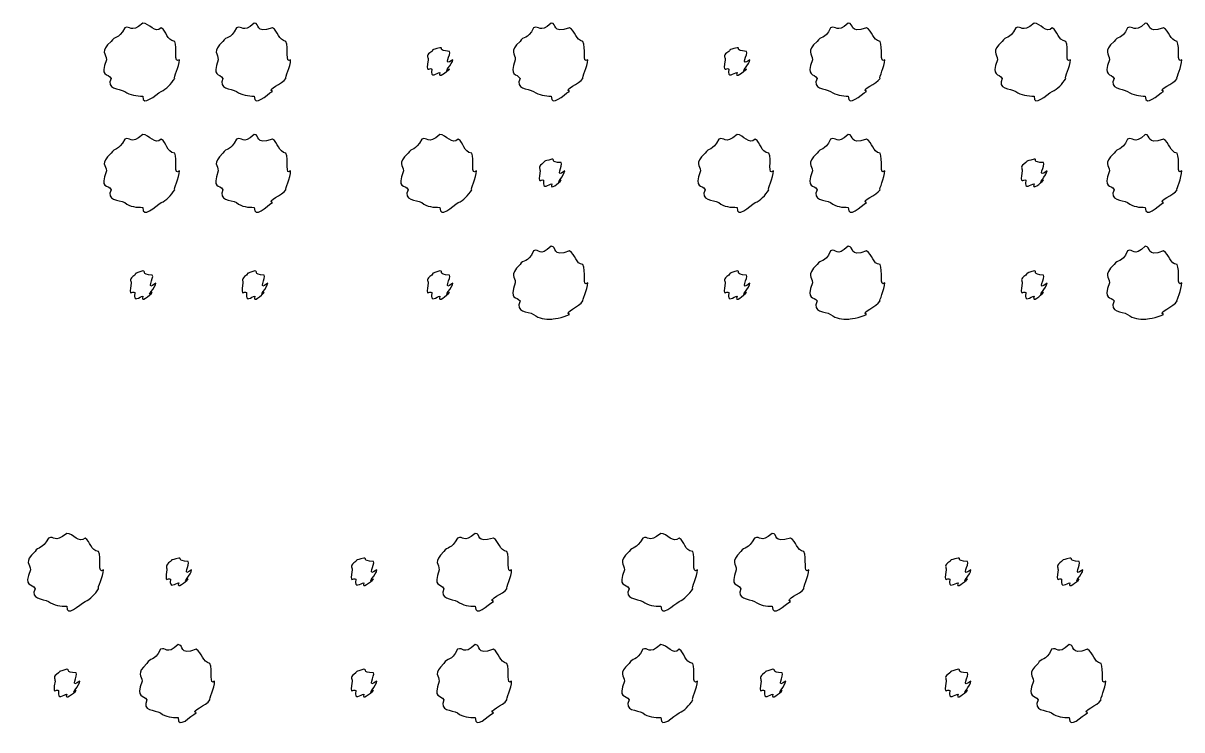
# Model space of a CAD drawing. Header units: millimetres. Extents: x -178 to -32, y 41 to 266.
# Drawn here: x -72.72 to -61.87, y 197.45 to 204.07 of the extents above; entities that cross this region are included whole.
import ezdxf

# ---------------------------------------------------------------- set-up
doc = ezdxf.new("R2010")
doc.units = ezdxf.units.MM
doc.layers.get('0').update_dxf_attribs({"linetype": 'CONTINUOUS'})

msp = doc.modelspace()

# ---------------------------------------------------------------- linework, layer by layer
at = {"color": 0}
for p, q in [((-71.6026, 204.068), (-71.6026, 204.068)), ((-70.5605, 204.068), (-70.5605, 204.068)), ((-67.7785, 204.068), (-67.7785, 204.068)), ((-64.9961, 204.068), (-64.9961, 204.068)), ((-63.2555, 204.068), (-63.2555, 204.068)), ((-62.2138, 204.068), (-62.2138, 204.068)), ((-68.8202, 203.837), (-68.8202, 203.837)), ((-66.0379, 203.837), (-66.0379, 203.837)), ((-71.6026, 203.026), (-71.6026, 203.026)), ((-70.5605, 203.026), (-70.5605, 203.026)), ((-68.8202, 203.026), (-68.8202, 203.026)), ((-66.0379, 203.026), (-66.0379, 203.026)), ((-64.9961, 203.026), (-64.9961, 203.026)), ((-62.2138, 203.026), (-62.2138, 203.026)), ((-67.7728, 202.795), (-67.7728, 202.795)), ((-63.2555, 202.795), (-63.2555, 202.795)), ((-67.7785, 201.979), (-67.7785, 201.979)), ((-64.9961, 201.979), (-64.9961, 201.979)), ((-62.2138, 201.979), (-62.2138, 201.979)), ((-71.6026, 201.748), (-71.6026, 201.748)), ((-70.5552, 201.748), (-70.5552, 201.748)), ((-68.8202, 201.748), (-68.8202, 201.748)), ((-66.0379, 201.748), (-66.0379, 201.748)), ((-63.2555, 201.748), (-63.2555, 201.748)), ((-72.3149, 199.289), (-72.3149, 199.289)), ((-68.4907, 199.289), (-68.4907, 199.289)), ((-66.7505, 199.289), (-66.7505, 199.289)), ((-65.7084, 199.289), (-65.7084, 199.289)), ((-71.2675, 199.058), (-71.2675, 199.058)), ((-69.5325, 199.058), (-69.5325, 199.058)), ((-63.9681, 199.058), (-63.9681, 199.058)), ((-62.9207, 199.058), (-62.9207, 199.058)), ((-71.2731, 198.247), (-71.2731, 198.247)), ((-68.4907, 198.247), (-68.4907, 198.247)), ((-66.7505, 198.247), (-66.7505, 198.247)), ((-62.9264, 198.247), (-62.9264, 198.247)), ((-72.3149, 198.016), (-72.3149, 198.016)), ((-69.5325, 198.016), (-69.5325, 198.016)), ((-65.7031, 198.016), (-65.7031, 198.016)), ((-63.9681, 198.016), (-63.9681, 198.016))]:
    msp.add_line(p, q, dxfattribs=at)
for points in [[(-71.7733, 204.024), (-71.8354, 203.908), (-71.8697, 203.952), (-71.9, 203.897)], [(-71.6026, 204.068), (-71.725, 203.966), (-71.7183, 204.053), (-71.7733, 204.024)], [(-71.4315, 204.024), (-71.4894, 203.966), (-71.5433, 204.068), (-71.6026, 204.068)], [(-71.3049, 203.897), (-71.3832, 203.908), (-71.3793, 203.994), (-71.4315, 204.024)], [(-70.7259, 204.024), (-70.7838, 203.908), (-70.8226, 203.952), (-70.8529, 203.897)], [(-70.5605, 204.068), (-70.6737, 203.966), (-70.6709, 204.053), (-70.7259, 204.024)], [(-70.3897, 204.024), (-70.5605, 203.966), (-70.5012, 204.068), (-70.5605, 204.068)], [(-70.2631, 203.897), (-70.3319, 203.908), (-70.3347, 203.994), (-70.3897, 204.024)], [(-67.9436, 204.024), (-68.0014, 203.908), (-68.0402, 203.952), (-68.0706, 203.897)], [(-67.7785, 204.068), (-67.8914, 203.966), (-67.8886, 204.053), (-67.9436, 204.024)], [(-67.6074, 204.024), (-67.7785, 203.966), (-67.7192, 204.068), (-67.7785, 204.068)], [(-67.4807, 203.897), (-67.5495, 203.908), (-67.5524, 203.994), (-67.6074, 204.024)], [(-65.1616, 204.024), (-65.2194, 203.908), (-65.2579, 203.952), (-65.2882, 203.897)], [(-64.9961, 204.068), (-65.109, 203.966), (-65.1062, 204.053), (-65.1616, 204.024)], [(-64.8254, 204.024), (-64.9961, 203.966), (-64.9369, 204.068), (-64.9961, 204.068)], [(-64.6984, 203.897), (-64.7675, 203.908), (-64.77, 203.994), (-64.8254, 204.024)], [(-63.4266, 204.024), (-63.4887, 203.908), (-63.5229, 203.952), (-63.5533, 203.897)], [(-63.2555, 204.068), (-63.3783, 203.966), (-63.3712, 204.053), (-63.4266, 204.024)], [(-63.0848, 204.024), (-63.1426, 203.966), (-63.1963, 204.068), (-63.2555, 204.068)], [(-62.9581, 203.897), (-63.0365, 203.908), (-63.0326, 203.994), (-63.0848, 204.024)], [(-62.3792, 204.024), (-62.4371, 203.908), (-62.4755, 203.952), (-62.5059, 203.897)], [(-62.2138, 204.068), (-62.327, 203.966), (-62.3242, 204.053), (-62.3792, 204.024)], [(-62.043, 204.024), (-62.2138, 203.966), (-62.1545, 204.068), (-62.2138, 204.068)], [(-61.916, 203.897), (-61.9852, 203.908), (-61.988, 203.994), (-62.043, 204.024)], [(-71.9, 203.897), (-72.0118, 203.798), (-71.9441, 203.784), (-71.9441, 203.726)], [(-71.2608, 203.726), (-71.3214, 203.679), (-71.2745, 203.842), (-71.3049, 203.897)], [(-70.8529, 203.897), (-70.9602, 203.798), (-70.897, 203.784), (-70.897, 203.726)], [(-70.219, 203.726), (-70.274, 203.679), (-70.2328, 203.842), (-70.2631, 203.897)], [(-68.8202, 203.837), (-68.9137, 203.812), (-68.8753, 203.825), (-68.8975, 203.804)], [(-68.732, 203.804), (-68.8478, 203.812), (-68.7828, 203.837), (-68.8202, 203.837)], [(-68.0706, 203.897), (-68.1778, 203.798), (-68.1147, 203.784), (-68.1147, 203.726)], [(-67.4366, 203.726), (-67.4917, 203.679), (-67.4504, 203.842), (-67.4807, 203.897)], [(-66.0379, 203.837), (-66.1317, 203.812), (-66.0929, 203.825), (-66.1151, 203.804)], [(-65.9497, 203.804), (-66.0654, 203.812), (-66.0008, 203.837), (-66.0379, 203.837)], [(-65.2882, 203.897), (-65.3958, 203.798), (-65.3323, 203.784), (-65.3323, 203.726)], [(-64.6543, 203.726), (-64.7093, 203.679), (-64.668, 203.842), (-64.6984, 203.897)], [(-63.5533, 203.897), (-63.6651, 203.798), (-63.5974, 203.784), (-63.5974, 203.726)], [(-62.914, 203.726), (-62.9744, 203.679), (-62.9278, 203.842), (-62.9581, 203.897)], [(-62.5059, 203.897), (-62.6135, 203.798), (-62.55, 203.784), (-62.55, 203.726)], [(-61.8719, 203.726), (-61.9273, 203.679), (-61.886, 203.842), (-61.916, 203.897)], [(-71.9441, 203.726), (-72.0118, 203.558), (-71.9289, 203.605), (-71.9, 203.55)], [(-71.3049, 203.55), (-71.3214, 203.558), (-71.2608, 203.663), (-71.2608, 203.726)], [(-70.897, 203.726), (-70.9602, 203.558), (-70.8819, 203.605), (-70.8529, 203.55)], [(-70.2631, 203.55), (-70.274, 203.558), (-70.219, 203.663), (-70.219, 203.726)], [(-68.8975, 203.804), (-68.9578, 203.768), (-68.9303, 203.755), (-68.9303, 203.726)], [(-68.9303, 203.726), (-68.9578, 203.585), (-68.9194, 203.66), (-68.8975, 203.638)], [(-68.6989, 203.726), (-68.8037, 203.65), (-68.7098, 203.781), (-68.732, 203.804)], [(-68.732, 203.638), (-68.8037, 203.585), (-68.6989, 203.689), (-68.6989, 203.726)], [(-68.1147, 203.726), (-68.1778, 203.558), (-68.0995, 203.605), (-68.0706, 203.55)], [(-67.4807, 203.55), (-67.4917, 203.558), (-67.4366, 203.663), (-67.4366, 203.726)], [(-66.1151, 203.804), (-66.1758, 203.768), (-66.1483, 203.755), (-66.1483, 203.726)], [(-66.1483, 203.726), (-66.1758, 203.585), (-66.137, 203.66), (-66.1151, 203.638)], [(-65.9165, 203.726), (-66.0213, 203.65), (-65.9278, 203.781), (-65.9497, 203.804)], [(-65.9497, 203.638), (-66.0213, 203.585), (-65.9165, 203.689), (-65.9165, 203.726)], [(-65.3323, 203.726), (-65.3958, 203.558), (-65.3172, 203.605), (-65.2882, 203.55)], [(-64.6984, 203.55), (-64.7093, 203.558), (-64.6543, 203.663), (-64.6543, 203.726)], [(-63.5974, 203.726), (-63.6651, 203.558), (-63.5822, 203.605), (-63.5533, 203.55)], [(-62.9581, 203.55), (-62.9744, 203.558), (-62.914, 203.663), (-62.914, 203.726)], [(-62.55, 203.726), (-62.6135, 203.558), (-62.5348, 203.605), (-62.5059, 203.55)], [(-61.916, 203.55), (-61.9273, 203.558), (-61.8719, 203.663), (-61.8719, 203.726)], [(-68.8975, 203.638), (-68.9137, 203.54), (-68.8492, 203.605), (-68.8202, 203.605)], [(-68.8202, 203.605), (-68.8478, 203.54), (-68.7539, 203.616), (-68.732, 203.638)], [(-66.1151, 203.638), (-66.1317, 203.54), (-66.0668, 203.605), (-66.0379, 203.605)], [(-66.0379, 203.605), (-66.0654, 203.54), (-65.9719, 203.616), (-65.9497, 203.638)], [(-71.9, 203.55), (-71.9526, 203.452), (-71.8284, 203.458), (-71.7733, 203.429)], [(-71.4315, 203.429), (-71.3832, 203.452), (-71.338, 203.498), (-71.3049, 203.55)], [(-70.8529, 203.55), (-70.9023, 203.452), (-70.781, 203.458), (-70.7259, 203.429)], [(-70.3897, 203.429), (-70.4504, 203.452), (-70.292, 203.498), (-70.2631, 203.55)], [(-68.0706, 203.55), (-68.12, 203.452), (-67.999, 203.458), (-67.9436, 203.429)], [(-67.6074, 203.429), (-67.6681, 203.452), (-67.5097, 203.498), (-67.4807, 203.55)], [(-65.2882, 203.55), (-65.338, 203.452), (-65.2166, 203.458), (-65.1616, 203.429)], [(-64.8254, 203.429), (-64.8857, 203.452), (-64.7273, 203.498), (-64.6984, 203.55)], [(-63.5533, 203.55), (-63.6058, 203.452), (-63.4817, 203.458), (-63.4266, 203.429)], [(-63.0848, 203.429), (-63.0365, 203.452), (-62.9909, 203.498), (-62.9581, 203.55)], [(-62.5059, 203.55), (-62.5556, 203.452), (-62.4343, 203.458), (-62.3792, 203.429)], [(-62.043, 203.429), (-62.1037, 203.452), (-61.9453, 203.498), (-61.916, 203.55)], [(-71.7733, 203.429), (-71.725, 203.393), (-71.6605, 203.385), (-71.6026, 203.385)], [(-71.6026, 203.385), (-71.6079, 203.276), (-71.4865, 203.399), (-71.4315, 203.429)], [(-70.7259, 203.429), (-70.6737, 203.393), (-70.6159, 203.385), (-70.5605, 203.385)], [(-70.5605, 203.385), (-70.5605, 203.276), (-70.4448, 203.399), (-70.3897, 203.429)], [(-67.9436, 203.429), (-67.8914, 203.393), (-67.8335, 203.385), (-67.7785, 203.385)], [(-67.7785, 203.385), (-67.7785, 203.276), (-67.6628, 203.399), (-67.6074, 203.429)], [(-65.1616, 203.429), (-65.109, 203.393), (-65.0512, 203.385), (-64.9961, 203.385)], [(-64.9961, 203.385), (-64.9961, 203.276), (-64.8804, 203.399), (-64.8254, 203.429)], [(-63.4266, 203.429), (-63.3783, 203.393), (-63.3134, 203.385), (-63.2555, 203.385)], [(-63.2555, 203.385), (-63.2612, 203.276), (-63.1398, 203.399), (-63.0848, 203.429)], [(-62.3792, 203.429), (-62.327, 203.393), (-62.2688, 203.385), (-62.2138, 203.385)], [(-62.2138, 203.385), (-62.2138, 203.276), (-62.0981, 203.399), (-62.043, 203.429)], [(-71.7733, 202.982), (-71.8354, 202.861), (-71.8697, 202.908), (-71.9, 202.85)], [(-71.6026, 203.026), (-71.725, 202.919), (-71.7183, 203.011), (-71.7733, 202.982)], [(-71.4315, 202.982), (-71.4894, 202.919), (-71.5433, 203.026), (-71.6026, 203.026)], [(-71.3049, 202.85), (-71.3832, 202.861), (-71.3793, 202.952), (-71.4315, 202.982)], [(-70.7259, 202.982), (-70.7838, 202.861), (-70.8226, 202.908), (-70.8529, 202.85)], [(-70.5605, 203.026), (-70.6737, 202.919), (-70.6709, 203.011), (-70.7259, 202.982)], [(-70.3897, 202.982), (-70.5605, 202.919), (-70.5012, 203.026), (-70.5605, 203.026)], [(-70.2631, 202.85), (-70.3319, 202.861), (-70.3347, 202.952), (-70.3897, 202.982)], [(-68.991, 202.982), (-69.0531, 202.861), (-69.0876, 202.908), (-69.118, 202.85)], [(-68.8202, 203.026), (-68.9427, 202.919), (-68.936, 203.011), (-68.991, 202.982)], [(-68.6491, 202.982), (-68.707, 202.919), (-68.761, 203.026), (-68.8202, 203.026)], [(-68.5225, 202.85), (-68.6012, 202.861), (-68.5969, 202.952), (-68.6491, 202.982)], [(-66.2086, 202.982), (-66.2707, 202.861), (-66.3053, 202.908), (-66.3356, 202.85)], [(-66.0379, 203.026), (-66.1607, 202.919), (-66.1536, 203.011), (-66.2086, 202.982)], [(-65.8671, 202.982), (-65.925, 202.919), (-65.9786, 203.026), (-66.0379, 203.026)], [(-65.7401, 202.85), (-65.8188, 202.861), (-65.8146, 202.952), (-65.8671, 202.982)], [(-65.1616, 202.982), (-65.2194, 202.861), (-65.2579, 202.908), (-65.2882, 202.85)], [(-64.9961, 203.026), (-65.109, 202.919), (-65.1062, 203.011), (-65.1616, 202.982)], [(-64.8254, 202.982), (-64.9961, 202.919), (-64.9369, 203.026), (-64.9961, 203.026)], [(-64.6984, 202.85), (-64.7675, 202.861), (-64.77, 202.952), (-64.8254, 202.982)], [(-62.3792, 202.982), (-62.4371, 202.861), (-62.4755, 202.908), (-62.5059, 202.85)], [(-62.2138, 203.026), (-62.327, 202.919), (-62.3242, 203.011), (-62.3792, 202.982)], [(-62.043, 202.982), (-62.2138, 202.919), (-62.1545, 203.026), (-62.2138, 203.026)], [(-61.916, 202.85), (-61.9852, 202.861), (-61.988, 202.952), (-62.043, 202.982)], [(-71.9, 202.85), (-72.0118, 202.747), (-71.9441, 202.74), (-71.9441, 202.685)], [(-71.2608, 202.685), (-71.3214, 202.63), (-71.2745, 202.795), (-71.3049, 202.85)], [(-70.8529, 202.85), (-70.9602, 202.747), (-70.897, 202.74), (-70.897, 202.685)], [(-70.219, 202.685), (-70.274, 202.63), (-70.2328, 202.795), (-70.2631, 202.85)], [(-69.118, 202.85), (-69.2295, 202.747), (-69.1621, 202.74), (-69.1621, 202.685)], [(-68.4784, 202.685), (-68.5391, 202.63), (-68.4922, 202.795), (-68.5225, 202.85)], [(-66.3356, 202.85), (-66.4471, 202.747), (-66.3797, 202.74), (-66.3797, 202.685)], [(-65.696, 202.685), (-65.7567, 202.63), (-65.7098, 202.795), (-65.7401, 202.85)], [(-65.2882, 202.85), (-65.3958, 202.747), (-65.3323, 202.74), (-65.3323, 202.685)], [(-64.6543, 202.685), (-64.7093, 202.63), (-64.668, 202.795), (-64.6984, 202.85)], [(-62.5059, 202.85), (-62.6135, 202.747), (-62.55, 202.74), (-62.55, 202.685)], [(-61.8719, 202.685), (-61.9273, 202.63), (-61.886, 202.795), (-61.916, 202.85)], [(-67.8501, 202.762), (-67.9065, 202.721), (-67.8833, 202.714), (-67.8833, 202.685)], [(-67.7728, 202.795), (-67.8624, 202.765), (-67.8279, 202.784), (-67.8501, 202.762)], [(-67.6847, 202.762), (-67.7961, 202.765), (-67.7358, 202.795), (-67.7728, 202.795)], [(-67.6515, 202.685), (-67.752, 202.603), (-67.6628, 202.74), (-67.6847, 202.762)], [(-63.3328, 202.762), (-63.3935, 202.721), (-63.3659, 202.714), (-63.3659, 202.685)], [(-63.2555, 202.795), (-63.3494, 202.765), (-63.3109, 202.784), (-63.3328, 202.762)], [(-63.1673, 202.762), (-63.283, 202.765), (-63.2185, 202.795), (-63.2555, 202.795)], [(-63.1345, 202.685), (-63.2389, 202.603), (-63.1455, 202.74), (-63.1673, 202.762)], [(-71.9441, 202.685), (-72.0118, 202.511), (-71.9289, 202.563), (-71.9, 202.508)], [(-71.3049, 202.508), (-71.3214, 202.511), (-71.2608, 202.621), (-71.2608, 202.685)], [(-70.897, 202.685), (-70.9602, 202.511), (-70.8819, 202.563), (-70.8529, 202.508)], [(-70.2631, 202.508), (-70.274, 202.511), (-70.219, 202.621), (-70.219, 202.685)], [(-69.1621, 202.685), (-69.2295, 202.511), (-69.1469, 202.563), (-69.118, 202.508)], [(-68.5225, 202.508), (-68.5391, 202.511), (-68.4784, 202.621), (-68.4784, 202.685)], [(-67.8833, 202.685), (-67.9065, 202.537), (-67.872, 202.619), (-67.8501, 202.596)], [(-67.6847, 202.596), (-67.752, 202.537), (-67.6515, 202.648), (-67.6515, 202.685)], [(-66.3797, 202.685), (-66.4471, 202.511), (-66.3646, 202.563), (-66.3356, 202.508)], [(-65.7401, 202.508), (-65.7567, 202.511), (-65.696, 202.621), (-65.696, 202.685)], [(-65.3323, 202.685), (-65.3958, 202.511), (-65.3172, 202.563), (-65.2882, 202.508)], [(-64.6984, 202.508), (-64.7093, 202.511), (-64.6543, 202.621), (-64.6543, 202.685)], [(-63.3659, 202.685), (-63.3935, 202.537), (-63.355, 202.619), (-63.3328, 202.596)], [(-63.1673, 202.596), (-63.2389, 202.537), (-63.1345, 202.648), (-63.1345, 202.685)], [(-62.55, 202.685), (-62.6135, 202.511), (-62.5348, 202.563), (-62.5059, 202.508)], [(-61.916, 202.508), (-61.9273, 202.511), (-61.8719, 202.621), (-61.8719, 202.685)], [(-71.9, 202.508), (-71.9526, 202.405), (-71.8284, 202.416), (-71.7733, 202.387)], [(-71.4315, 202.387), (-71.3832, 202.405), (-71.338, 202.456), (-71.3049, 202.508)], [(-70.8529, 202.508), (-70.9023, 202.405), (-70.781, 202.416), (-70.7259, 202.387)], [(-70.3897, 202.387), (-70.4504, 202.405), (-70.292, 202.456), (-70.2631, 202.508)], [(-69.118, 202.508), (-69.1702, 202.405), (-69.046, 202.416), (-68.991, 202.387)], [(-68.6491, 202.387), (-68.6012, 202.405), (-68.5557, 202.456), (-68.5225, 202.508)], [(-67.8501, 202.596), (-67.8624, 202.493), (-67.8018, 202.563), (-67.7728, 202.563)], [(-67.7728, 202.563), (-67.7961, 202.493), (-67.7069, 202.575), (-67.6847, 202.596)], [(-66.3356, 202.508), (-66.3878, 202.405), (-66.264, 202.416), (-66.2086, 202.387)], [(-65.8671, 202.387), (-65.8188, 202.405), (-65.7733, 202.456), (-65.7401, 202.508)], [(-65.2882, 202.508), (-65.338, 202.405), (-65.2166, 202.416), (-65.1616, 202.387)], [(-64.8254, 202.387), (-64.8857, 202.405), (-64.7273, 202.456), (-64.6984, 202.508)], [(-63.3328, 202.596), (-63.3494, 202.493), (-63.2845, 202.563), (-63.2555, 202.563)], [(-63.2555, 202.563), (-63.283, 202.493), (-63.1896, 202.575), (-63.1673, 202.596)], [(-62.5059, 202.508), (-62.5556, 202.405), (-62.4343, 202.416), (-62.3792, 202.387)], [(-62.043, 202.387), (-62.1037, 202.405), (-61.9453, 202.456), (-61.916, 202.508)], [(-71.7733, 202.387), (-71.725, 202.346), (-71.6605, 202.343), (-71.6026, 202.343)], [(-71.6026, 202.343), (-71.6079, 202.228), (-71.4865, 202.357), (-71.4315, 202.387)], [(-70.7259, 202.387), (-70.6737, 202.346), (-70.6159, 202.343), (-70.5605, 202.343)], [(-70.5605, 202.343), (-70.5605, 202.228), (-70.4448, 202.357), (-70.3897, 202.387)], [(-68.991, 202.387), (-68.9427, 202.346), (-68.8781, 202.343), (-68.8202, 202.343)], [(-68.8202, 202.343), (-68.8255, 202.228), (-68.7045, 202.357), (-68.6491, 202.387)], [(-66.2086, 202.387), (-66.1607, 202.346), (-66.0957, 202.343), (-66.0379, 202.343)], [(-66.0379, 202.343), (-66.0435, 202.228), (-65.9222, 202.357), (-65.8671, 202.387)], [(-65.1616, 202.387), (-65.109, 202.346), (-65.0512, 202.343), (-64.9961, 202.343)], [(-64.9961, 202.343), (-64.9961, 202.228), (-64.8804, 202.357), (-64.8254, 202.387)], [(-62.3792, 202.387), (-62.327, 202.346), (-62.2688, 202.343), (-62.2138, 202.343)], [(-62.2138, 202.343), (-62.2138, 202.228), (-62.0981, 202.357), (-62.043, 202.387)], [(-67.7785, 201.979), (-67.8914, 201.869), (-67.8886, 201.964), (-67.9436, 201.935)], [(-67.6074, 201.935), (-67.7785, 201.869), (-67.7192, 201.979), (-67.7785, 201.979)], [(-64.9961, 201.979), (-65.109, 201.869), (-65.1062, 201.964), (-65.1616, 201.935)], [(-64.8254, 201.935), (-64.9961, 201.869), (-64.9369, 201.979), (-64.9961, 201.979)], [(-62.2138, 201.979), (-62.327, 201.869), (-62.3242, 201.964), (-62.3792, 201.935)], [(-62.043, 201.935), (-62.2138, 201.869), (-62.1545, 201.979), (-62.2138, 201.979)], [(-67.9436, 201.935), (-68.0014, 201.81), (-68.0402, 201.863), (-68.0706, 201.808)], [(-67.4807, 201.808), (-67.5495, 201.81), (-67.5524, 201.905), (-67.6074, 201.935)], [(-65.1616, 201.935), (-65.2194, 201.81), (-65.2579, 201.863), (-65.2882, 201.808)], [(-64.6984, 201.808), (-64.7675, 201.81), (-64.77, 201.905), (-64.8254, 201.935)], [(-62.3792, 201.935), (-62.4371, 201.81), (-62.4755, 201.863), (-62.5059, 201.808)], [(-61.916, 201.808), (-61.9852, 201.81), (-61.988, 201.905), (-62.043, 201.935)], [(-71.6026, 201.748), (-71.6961, 201.714), (-71.6576, 201.734), (-71.6795, 201.709)], [(-71.5144, 201.709), (-71.6301, 201.714), (-71.5652, 201.748), (-71.6026, 201.748)], [(-70.5552, 201.748), (-70.6448, 201.714), (-70.6102, 201.734), (-70.6325, 201.709)], [(-70.467, 201.709), (-70.5785, 201.714), (-70.5178, 201.748), (-70.5552, 201.748)], [(-68.8202, 201.748), (-68.9137, 201.714), (-68.8753, 201.734), (-68.8975, 201.709)], [(-68.732, 201.709), (-68.8478, 201.714), (-68.7828, 201.748), (-68.8202, 201.748)], [(-68.0706, 201.808), (-68.1778, 201.699), (-68.1147, 201.695), (-68.1147, 201.637)], [(-67.4366, 201.637), (-67.4917, 201.582), (-67.4504, 201.753), (-67.4807, 201.808)], [(-66.0379, 201.748), (-66.1317, 201.714), (-66.0929, 201.734), (-66.1151, 201.709)], [(-65.9497, 201.709), (-66.0654, 201.714), (-66.0008, 201.748), (-66.0379, 201.748)], [(-65.2882, 201.808), (-65.3958, 201.699), (-65.3323, 201.695), (-65.3323, 201.637)], [(-64.6543, 201.637), (-64.7093, 201.582), (-64.668, 201.753), (-64.6984, 201.808)], [(-63.2555, 201.748), (-63.3494, 201.714), (-63.3109, 201.734), (-63.3328, 201.709)], [(-63.1673, 201.709), (-63.283, 201.714), (-63.2185, 201.748), (-63.2555, 201.748)], [(-62.5059, 201.808), (-62.6135, 201.699), (-62.55, 201.695), (-62.55, 201.637)], [(-61.8719, 201.637), (-61.9273, 201.582), (-61.886, 201.753), (-61.916, 201.808)], [(-71.6795, 201.709), (-71.7402, 201.666), (-71.7127, 201.661), (-71.7127, 201.632)], [(-71.4812, 201.632), (-71.586, 201.549), (-71.4922, 201.687), (-71.5144, 201.709)], [(-70.6325, 201.709), (-70.6889, 201.666), (-70.6653, 201.661), (-70.6653, 201.632)], [(-70.4338, 201.632), (-70.5344, 201.549), (-70.4448, 201.687), (-70.467, 201.709)], [(-68.8975, 201.709), (-68.9578, 201.666), (-68.9303, 201.661), (-68.9303, 201.632)], [(-68.6989, 201.632), (-68.8037, 201.549), (-68.7098, 201.687), (-68.732, 201.709)], [(-68.1147, 201.637), (-68.1778, 201.461), (-68.0995, 201.517), (-68.0706, 201.466)], [(-67.4807, 201.466), (-67.4917, 201.461), (-67.4366, 201.574), (-67.4366, 201.637)], [(-66.1151, 201.709), (-66.1758, 201.666), (-66.1483, 201.661), (-66.1483, 201.632)], [(-65.9165, 201.632), (-66.0213, 201.549), (-65.9278, 201.687), (-65.9497, 201.709)], [(-65.3323, 201.637), (-65.3958, 201.461), (-65.3172, 201.517), (-65.2882, 201.466)], [(-64.6984, 201.466), (-64.7093, 201.461), (-64.6543, 201.574), (-64.6543, 201.637)], [(-63.3328, 201.709), (-63.3935, 201.666), (-63.3659, 201.661), (-63.3659, 201.632)], [(-63.1345, 201.632), (-63.2389, 201.549), (-63.1455, 201.687), (-63.1673, 201.709)], [(-62.55, 201.637), (-62.6135, 201.461), (-62.5348, 201.517), (-62.5059, 201.466)], [(-61.916, 201.466), (-61.9273, 201.461), (-61.8719, 201.574), (-61.8719, 201.637)], [(-71.7127, 201.632), (-71.7402, 201.486), (-71.7017, 201.568), (-71.6795, 201.544)], [(-71.6795, 201.544), (-71.6961, 201.439), (-71.6315, 201.511), (-71.6026, 201.511)], [(-71.6026, 201.511), (-71.6301, 201.439), (-71.5363, 201.521), (-71.5144, 201.544)], [(-71.5144, 201.544), (-71.586, 201.486), (-71.4812, 201.599), (-71.4812, 201.632)], [(-70.6653, 201.632), (-70.6889, 201.486), (-70.6543, 201.568), (-70.6325, 201.544)], [(-70.6325, 201.544), (-70.6448, 201.439), (-70.5841, 201.511), (-70.5552, 201.511)], [(-70.5552, 201.511), (-70.5785, 201.439), (-70.4889, 201.521), (-70.467, 201.544)], [(-70.467, 201.544), (-70.5344, 201.486), (-70.4338, 201.599), (-70.4338, 201.632)], [(-68.9303, 201.632), (-68.9578, 201.486), (-68.9194, 201.568), (-68.8975, 201.544)], [(-68.8975, 201.544), (-68.9137, 201.439), (-68.8492, 201.511), (-68.8202, 201.511)], [(-68.8202, 201.511), (-68.8478, 201.439), (-68.7539, 201.521), (-68.732, 201.544)], [(-68.732, 201.544), (-68.8037, 201.486), (-68.6989, 201.599), (-68.6989, 201.632)], [(-66.1483, 201.632), (-66.1758, 201.486), (-66.137, 201.568), (-66.1151, 201.544)], [(-66.1151, 201.544), (-66.1317, 201.439), (-66.0668, 201.511), (-66.0379, 201.511)], [(-66.0379, 201.511), (-66.0654, 201.439), (-65.9719, 201.521), (-65.9497, 201.544)], [(-65.9497, 201.544), (-66.0213, 201.486), (-65.9165, 201.599), (-65.9165, 201.632)], [(-63.3659, 201.632), (-63.3935, 201.486), (-63.355, 201.568), (-63.3328, 201.544)], [(-63.3328, 201.544), (-63.3494, 201.439), (-63.2845, 201.511), (-63.2555, 201.511)], [(-63.2555, 201.511), (-63.283, 201.439), (-63.1896, 201.521), (-63.1673, 201.544)], [(-63.1673, 201.544), (-63.2389, 201.486), (-63.1345, 201.599), (-63.1345, 201.632)], [(-68.0706, 201.466), (-68.12, 201.357), (-67.999, 201.373), (-67.9436, 201.34)], [(-67.6074, 201.34), (-67.6681, 201.357), (-67.5097, 201.414), (-67.4807, 201.466)], [(-65.2882, 201.466), (-65.338, 201.357), (-65.2166, 201.373), (-65.1616, 201.34)], [(-64.8254, 201.34), (-64.8857, 201.357), (-64.7273, 201.414), (-64.6984, 201.466)], [(-62.5059, 201.466), (-62.5556, 201.357), (-62.4343, 201.373), (-62.3792, 201.34)], [(-62.043, 201.34), (-62.1037, 201.357), (-61.9453, 201.414), (-61.916, 201.466)], [(-67.9436, 201.34), (-67.8914, 201.296), (-67.8335, 201.296), (-67.7785, 201.296)], [(-67.7785, 201.296), (-67.7785, 201.296), (-67.6628, 201.309), (-67.6074, 201.34)], [(-65.1616, 201.34), (-65.109, 201.296), (-65.0512, 201.296), (-64.9961, 201.296)], [(-64.9961, 201.296), (-64.9961, 201.296), (-64.8804, 201.309), (-64.8254, 201.34)], [(-62.3792, 201.34), (-62.327, 201.296), (-62.2688, 201.296), (-62.2138, 201.296)], [(-62.2138, 201.296), (-62.2138, 201.296), (-62.0981, 201.309), (-62.043, 201.34)], [(-72.3149, 199.289), (-72.4376, 199.187), (-72.4306, 199.274), (-72.4856, 199.245)], [(-72.1441, 199.245), (-72.202, 199.187), (-72.2556, 199.289), (-72.3149, 199.289)], [(-68.4907, 199.289), (-68.604, 199.187), (-68.6012, 199.274), (-68.6562, 199.245)], [(-68.32, 199.245), (-68.4907, 199.187), (-68.4315, 199.289), (-68.4907, 199.289)], [(-66.7505, 199.289), (-66.8729, 199.187), (-66.8662, 199.274), (-66.9212, 199.245)], [(-66.5794, 199.245), (-66.6373, 199.187), (-66.6912, 199.289), (-66.7505, 199.289)], [(-65.7084, 199.289), (-65.8216, 199.187), (-65.8188, 199.274), (-65.8738, 199.245)], [(-65.5376, 199.245), (-65.7084, 199.187), (-65.6495, 199.289), (-65.7084, 199.289)], [(-72.4856, 199.245), (-72.5477, 199.129), (-72.5823, 199.173), (-72.6126, 199.118)], [(-72.0171, 199.118), (-72.0958, 199.129), (-72.0916, 199.215), (-72.1441, 199.245)], [(-68.6562, 199.245), (-68.7141, 199.129), (-68.7525, 199.173), (-68.7828, 199.118)], [(-68.193, 199.118), (-68.2621, 199.129), (-68.265, 199.215), (-68.32, 199.245)], [(-66.9212, 199.245), (-66.9833, 199.129), (-67.0175, 199.173), (-67.0479, 199.118)], [(-66.4527, 199.118), (-66.5314, 199.129), (-66.5272, 199.215), (-66.5794, 199.245)], [(-65.8738, 199.245), (-65.9317, 199.129), (-65.9705, 199.173), (-66.0008, 199.118)], [(-65.411, 199.118), (-65.4798, 199.129), (-65.4826, 199.215), (-65.5376, 199.245)], [(-72.6126, 199.118), (-72.7241, 199.019), (-72.6567, 199.005), (-72.6567, 198.947)], [(-71.973, 198.947), (-72.0337, 198.901), (-71.9868, 199.063), (-72.0171, 199.118)], [(-71.2675, 199.058), (-71.3571, 199.033), (-71.3228, 199.047), (-71.3447, 199.025)], [(-71.1793, 199.025), (-71.2911, 199.033), (-71.2304, 199.058), (-71.2675, 199.058)], [(-69.5325, 199.058), (-69.6263, 199.033), (-69.5879, 199.047), (-69.6098, 199.025)], [(-69.4443, 199.025), (-69.56, 199.033), (-69.4955, 199.058), (-69.5325, 199.058)], [(-68.7828, 199.118), (-68.8904, 199.019), (-68.8269, 199.005), (-68.8269, 198.947)], [(-68.1489, 198.947), (-68.2043, 198.901), (-68.163, 199.063), (-68.193, 199.118)], [(-67.0479, 199.118), (-67.1597, 199.019), (-67.092, 199.005), (-67.092, 198.947)], [(-66.4087, 198.947), (-66.4693, 198.901), (-66.4224, 199.063), (-66.4527, 199.118)], [(-66.0008, 199.118), (-66.1081, 199.019), (-66.0449, 199.005), (-66.0449, 198.947)], [(-65.3669, 198.947), (-65.4219, 198.901), (-65.3807, 199.063), (-65.411, 199.118)], [(-63.9681, 199.058), (-64.062, 199.033), (-64.0232, 199.047), (-64.0454, 199.025)], [(-63.8799, 199.025), (-63.9957, 199.033), (-63.9307, 199.058), (-63.9681, 199.058)], [(-62.9207, 199.058), (-63.0103, 199.033), (-62.9758, 199.047), (-62.998, 199.025)], [(-62.8325, 199.025), (-62.9444, 199.033), (-62.8837, 199.058), (-62.9207, 199.058)], [(-72.6567, 198.947), (-72.7241, 198.779), (-72.6415, 198.826), (-72.6126, 198.771)], [(-72.0171, 198.771), (-72.0337, 198.779), (-71.973, 198.884), (-71.973, 198.947)], [(-71.3447, 199.025), (-71.4012, 198.989), (-71.3779, 198.976), (-71.3779, 198.947)], [(-71.3779, 198.947), (-71.4012, 198.805), (-71.3669, 198.881), (-71.3447, 198.859)], [(-71.1465, 198.947), (-71.247, 198.871), (-71.1574, 199.003), (-71.1793, 199.025)], [(-71.1793, 198.859), (-71.247, 198.805), (-71.1465, 198.91), (-71.1465, 198.947)], [(-69.6098, 199.025), (-69.6704, 198.989), (-69.6429, 198.976), (-69.6429, 198.947)], [(-69.6429, 198.947), (-69.6704, 198.805), (-69.632, 198.881), (-69.6098, 198.859)], [(-69.4115, 198.947), (-69.5159, 198.871), (-69.4224, 199.003), (-69.4443, 199.025)], [(-69.4443, 198.859), (-69.5159, 198.805), (-69.4115, 198.91), (-69.4115, 198.947)], [(-68.8269, 198.947), (-68.8904, 198.779), (-68.8118, 198.826), (-68.7828, 198.771)], [(-68.193, 198.771), (-68.2043, 198.779), (-68.1489, 198.884), (-68.1489, 198.947)], [(-67.092, 198.947), (-67.1597, 198.779), (-67.0768, 198.826), (-67.0479, 198.771)], [(-66.4527, 198.771), (-66.4693, 198.779), (-66.4087, 198.884), (-66.4087, 198.947)], [(-66.0449, 198.947), (-66.1081, 198.779), (-66.0298, 198.826), (-66.0008, 198.771)], [(-65.411, 198.771), (-65.4219, 198.779), (-65.3669, 198.884), (-65.3669, 198.947)], [(-64.0454, 199.025), (-64.1061, 198.989), (-64.0782, 198.976), (-64.0782, 198.947)], [(-64.0782, 198.947), (-64.1061, 198.805), (-64.0673, 198.881), (-64.0454, 198.859)], [(-63.8468, 198.947), (-63.9516, 198.871), (-63.8577, 199.003), (-63.8799, 199.025)], [(-63.8799, 198.859), (-63.9516, 198.805), (-63.8468, 198.91), (-63.8468, 198.947)], [(-62.998, 199.025), (-63.0544, 198.989), (-63.0312, 198.976), (-63.0312, 198.947)], [(-63.0312, 198.947), (-63.0544, 198.805), (-63.0199, 198.881), (-62.998, 198.859)], [(-62.7994, 198.947), (-62.9003, 198.871), (-62.8107, 199.003), (-62.8325, 199.025)], [(-62.8325, 198.859), (-62.9003, 198.805), (-62.7994, 198.91), (-62.7994, 198.947)], [(-71.3447, 198.859), (-71.3571, 198.761), (-71.2964, 198.826), (-71.2675, 198.826)], [(-71.2675, 198.826), (-71.2911, 198.761), (-71.2015, 198.837), (-71.1793, 198.859)], [(-69.6098, 198.859), (-69.6263, 198.761), (-69.5614, 198.826), (-69.5325, 198.826)], [(-69.5325, 198.826), (-69.56, 198.761), (-69.4665, 198.837), (-69.4443, 198.859)], [(-64.0454, 198.859), (-64.062, 198.761), (-63.9971, 198.826), (-63.9681, 198.826)], [(-63.9681, 198.826), (-63.9957, 198.761), (-63.9018, 198.837), (-63.8799, 198.859)], [(-62.998, 198.859), (-63.0103, 198.761), (-62.9497, 198.826), (-62.9207, 198.826)], [(-62.9207, 198.826), (-62.9444, 198.761), (-62.8548, 198.837), (-62.8325, 198.859)], [(-72.6126, 198.771), (-72.6648, 198.673), (-72.541, 198.679), (-72.4856, 198.65)], [(-72.1441, 198.65), (-72.0958, 198.673), (-72.0503, 198.719), (-72.0171, 198.771)], [(-68.7828, 198.771), (-68.8326, 198.673), (-68.7112, 198.679), (-68.6562, 198.65)], [(-68.32, 198.65), (-68.3807, 198.673), (-68.2219, 198.719), (-68.193, 198.771)], [(-67.0479, 198.771), (-67.1004, 198.673), (-66.9763, 198.679), (-66.9212, 198.65)], [(-66.5794, 198.65), (-66.5314, 198.673), (-66.4859, 198.719), (-66.4527, 198.771)], [(-66.0008, 198.771), (-66.0502, 198.673), (-65.9289, 198.679), (-65.8738, 198.65)], [(-65.5376, 198.65), (-65.5983, 198.673), (-65.4399, 198.719), (-65.411, 198.771)], [(-72.4856, 198.65), (-72.4376, 198.614), (-72.3727, 198.606), (-72.3149, 198.606)], [(-72.3149, 198.606), (-72.3205, 198.497), (-72.1991, 198.62), (-72.1441, 198.65)], [(-68.6562, 198.65), (-68.604, 198.614), (-68.5458, 198.606), (-68.4907, 198.606)], [(-68.4907, 198.606), (-68.4907, 198.497), (-68.375, 198.62), (-68.32, 198.65)], [(-66.9212, 198.65), (-66.8729, 198.614), (-66.8084, 198.606), (-66.7505, 198.606)], [(-66.7505, 198.606), (-66.7558, 198.497), (-66.6344, 198.62), (-66.5794, 198.65)], [(-65.8738, 198.65), (-65.8216, 198.614), (-65.7638, 198.606), (-65.7084, 198.606)], [(-65.7084, 198.606), (-65.7084, 198.497), (-65.5927, 198.62), (-65.5376, 198.65)], [(-71.4386, 198.203), (-71.4964, 198.082), (-71.5349, 198.129), (-71.5652, 198.071)], [(-71.2731, 198.247), (-71.386, 198.14), (-71.3832, 198.232), (-71.4386, 198.203)], [(-71.1024, 198.203), (-71.2731, 198.14), (-71.2138, 198.247), (-71.2731, 198.247)], [(-70.9754, 198.071), (-71.0442, 198.082), (-71.047, 198.173), (-71.1024, 198.203)], [(-68.6562, 198.203), (-68.7141, 198.082), (-68.7525, 198.129), (-68.7828, 198.071)], [(-68.4907, 198.247), (-68.604, 198.14), (-68.6012, 198.232), (-68.6562, 198.203)], [(-68.32, 198.203), (-68.4907, 198.14), (-68.4315, 198.247), (-68.4907, 198.247)], [(-68.193, 198.071), (-68.2621, 198.082), (-68.265, 198.173), (-68.32, 198.203)], [(-66.9212, 198.203), (-66.9833, 198.082), (-67.0175, 198.129), (-67.0479, 198.071)], [(-66.7505, 198.247), (-66.8729, 198.14), (-66.8662, 198.232), (-66.9212, 198.203)], [(-66.5794, 198.203), (-66.6373, 198.14), (-66.6912, 198.247), (-66.7505, 198.247)], [(-66.4527, 198.071), (-66.5314, 198.082), (-66.5272, 198.173), (-66.5794, 198.203)], [(-63.0918, 198.203), (-63.1497, 198.082), (-63.1881, 198.129), (-63.2185, 198.071)], [(-62.9264, 198.247), (-63.0393, 198.14), (-63.0365, 198.232), (-63.0918, 198.203)], [(-62.7553, 198.203), (-62.9264, 198.14), (-62.8671, 198.247), (-62.9264, 198.247)], [(-62.6286, 198.071), (-62.6974, 198.082), (-62.7003, 198.173), (-62.7553, 198.203)], [(-71.5652, 198.071), (-71.6728, 197.968), (-71.6093, 197.961), (-71.6093, 197.906)], [(-70.9313, 197.906), (-70.9863, 197.85), (-70.945, 198.016), (-70.9754, 198.071)], [(-68.7828, 198.071), (-68.8904, 197.968), (-68.8269, 197.961), (-68.8269, 197.906)], [(-68.1489, 197.906), (-68.2043, 197.85), (-68.163, 198.016), (-68.193, 198.071)], [(-67.0479, 198.071), (-67.1597, 197.968), (-67.092, 197.961), (-67.092, 197.906)], [(-66.4087, 197.906), (-66.4693, 197.85), (-66.4224, 198.016), (-66.4527, 198.071)], [(-63.2185, 198.071), (-63.3261, 197.968), (-63.2626, 197.961), (-63.2626, 197.906)], [(-62.5845, 197.906), (-62.6396, 197.85), (-62.5983, 198.016), (-62.6286, 198.071)], [(-72.3921, 197.983), (-72.4528, 197.941), (-72.4253, 197.934), (-72.4253, 197.906)], [(-72.3149, 198.016), (-72.4087, 197.986), (-72.3699, 198.005), (-72.3921, 197.983)], [(-72.2267, 197.983), (-72.3424, 197.986), (-72.2778, 198.016), (-72.3149, 198.016)], [(-72.1935, 197.906), (-72.2983, 197.824), (-72.2048, 197.961), (-72.2267, 197.983)], [(-69.6098, 197.983), (-69.6704, 197.941), (-69.6429, 197.934), (-69.6429, 197.906)], [(-69.5325, 198.016), (-69.6263, 197.986), (-69.5879, 198.005), (-69.6098, 197.983)], [(-69.4443, 197.983), (-69.56, 197.986), (-69.4955, 198.016), (-69.5325, 198.016)], [(-69.4115, 197.906), (-69.5159, 197.824), (-69.4224, 197.961), (-69.4443, 197.983)], [(-65.7804, 197.983), (-65.8368, 197.941), (-65.8132, 197.934), (-65.8132, 197.906)], [(-65.7031, 198.016), (-65.7927, 197.986), (-65.7581, 198.005), (-65.7804, 197.983)], [(-65.6149, 197.983), (-65.7264, 197.986), (-65.6657, 198.016), (-65.7031, 198.016)], [(-65.5817, 197.906), (-65.6823, 197.824), (-65.5927, 197.961), (-65.6149, 197.983)], [(-64.0454, 197.983), (-64.1061, 197.941), (-64.0782, 197.934), (-64.0782, 197.906)], [(-63.9681, 198.016), (-64.062, 197.986), (-64.0232, 198.005), (-64.0454, 197.983)], [(-63.8799, 197.983), (-63.9957, 197.986), (-63.9307, 198.016), (-63.9681, 198.016)], [(-63.8468, 197.906), (-63.9516, 197.824), (-63.8577, 197.961), (-63.8799, 197.983)], [(-72.4253, 197.906), (-72.4528, 197.758), (-72.414, 197.84), (-72.3921, 197.817)], [(-72.2267, 197.817), (-72.2983, 197.758), (-72.1935, 197.868), (-72.1935, 197.906)], [(-71.6093, 197.906), (-71.6728, 197.732), (-71.5941, 197.784), (-71.5652, 197.729)], [(-70.9754, 197.729), (-70.9863, 197.732), (-70.9313, 197.842), (-70.9313, 197.906)], [(-69.6429, 197.906), (-69.6704, 197.758), (-69.632, 197.84), (-69.6098, 197.817)], [(-69.4443, 197.817), (-69.5159, 197.758), (-69.4115, 197.868), (-69.4115, 197.906)], [(-68.8269, 197.906), (-68.8904, 197.732), (-68.8118, 197.784), (-68.7828, 197.729)], [(-68.193, 197.729), (-68.2043, 197.732), (-68.1489, 197.842), (-68.1489, 197.906)], [(-67.092, 197.906), (-67.1597, 197.732), (-67.0768, 197.784), (-67.0479, 197.729)], [(-66.4527, 197.729), (-66.4693, 197.732), (-66.4087, 197.842), (-66.4087, 197.906)], [(-65.8132, 197.906), (-65.8368, 197.758), (-65.8022, 197.84), (-65.7804, 197.817)], [(-65.6149, 197.817), (-65.6823, 197.758), (-65.5817, 197.868), (-65.5817, 197.906)], [(-64.0782, 197.906), (-64.1061, 197.758), (-64.0673, 197.84), (-64.0454, 197.817)], [(-63.8799, 197.817), (-63.9516, 197.758), (-63.8468, 197.868), (-63.8468, 197.906)], [(-63.2626, 197.906), (-63.3261, 197.732), (-63.2474, 197.784), (-63.2185, 197.729)], [(-62.6286, 197.729), (-62.6396, 197.732), (-62.5845, 197.842), (-62.5845, 197.906)], [(-72.3921, 197.817), (-72.4087, 197.714), (-72.3438, 197.784), (-72.3149, 197.784)], [(-72.3149, 197.784), (-72.3424, 197.714), (-72.2489, 197.795), (-72.2267, 197.817)], [(-71.5652, 197.729), (-71.6149, 197.626), (-71.4936, 197.637), (-71.4386, 197.608)], [(-71.1024, 197.608), (-71.1627, 197.626), (-71.0043, 197.677), (-70.9754, 197.729)], [(-69.6098, 197.817), (-69.6263, 197.714), (-69.5614, 197.784), (-69.5325, 197.784)], [(-69.5325, 197.784), (-69.56, 197.714), (-69.4665, 197.795), (-69.4443, 197.817)], [(-68.7828, 197.729), (-68.8326, 197.626), (-68.7112, 197.637), (-68.6562, 197.608)], [(-68.32, 197.608), (-68.3807, 197.626), (-68.2219, 197.677), (-68.193, 197.729)], [(-67.0479, 197.729), (-67.1004, 197.626), (-66.9763, 197.637), (-66.9212, 197.608)], [(-66.5794, 197.608), (-66.5314, 197.626), (-66.4859, 197.677), (-66.4527, 197.729)], [(-65.7804, 197.817), (-65.7927, 197.714), (-65.732, 197.784), (-65.7031, 197.784)], [(-65.7031, 197.784), (-65.7264, 197.714), (-65.6368, 197.795), (-65.6149, 197.817)], [(-64.0454, 197.817), (-64.062, 197.714), (-63.9971, 197.784), (-63.9681, 197.784)], [(-63.9681, 197.784), (-63.9957, 197.714), (-63.9018, 197.795), (-63.8799, 197.817)], [(-63.2185, 197.729), (-63.2682, 197.626), (-63.1469, 197.637), (-63.0918, 197.608)], [(-62.7553, 197.608), (-62.816, 197.626), (-62.6576, 197.677), (-62.6286, 197.729)], [(-71.4386, 197.608), (-71.386, 197.566), (-71.3281, 197.564), (-71.2731, 197.564)], [(-71.2731, 197.564), (-71.2731, 197.449), (-71.1574, 197.578), (-71.1024, 197.608)], [(-68.6562, 197.608), (-68.604, 197.566), (-68.5458, 197.564), (-68.4907, 197.564)], [(-68.4907, 197.564), (-68.4907, 197.449), (-68.375, 197.578), (-68.32, 197.608)], [(-66.9212, 197.608), (-66.8729, 197.566), (-66.8084, 197.564), (-66.7505, 197.564)], [(-66.7505, 197.564), (-66.7558, 197.449), (-66.6344, 197.578), (-66.5794, 197.608)], [(-63.0918, 197.608), (-63.0393, 197.566), (-62.9814, 197.564), (-62.9264, 197.564)], [(-62.9264, 197.564), (-62.9264, 197.449), (-62.8107, 197.578), (-62.7553, 197.608)]]:
    msp.add_open_spline(points, degree=3, dxfattribs=at)

doc.saveas('drawing.dxf')
